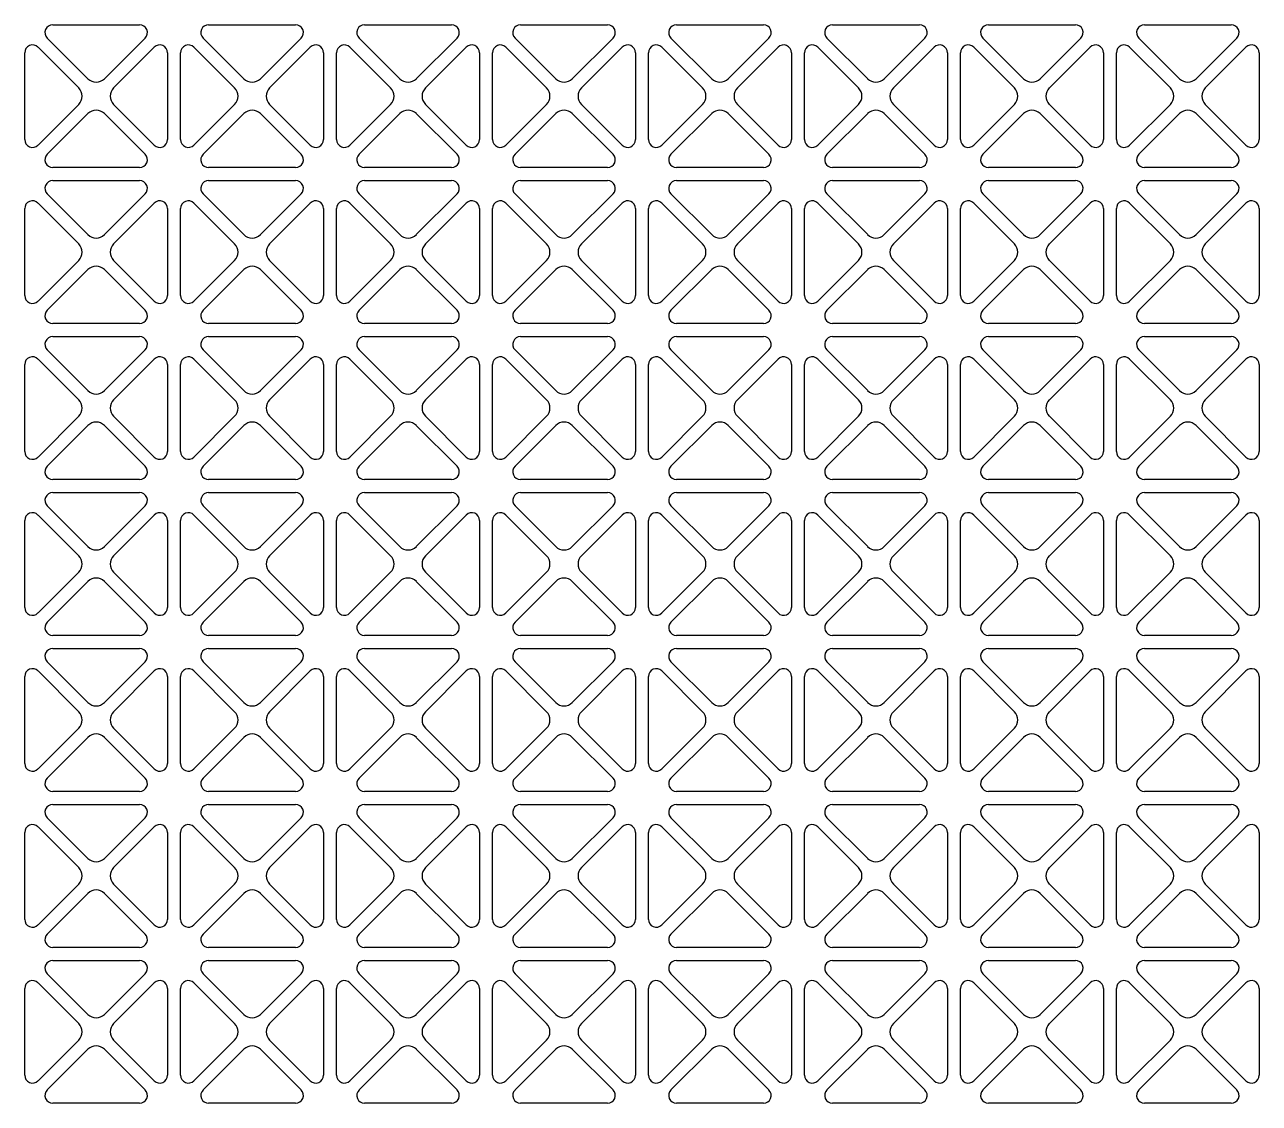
# Model space of a CAD drawing. Header units: millimetres. Extents: x 0 to 87554, y -20854 to 20404.
# Drawn here: x 79811.2 to 80001.2, y -3824.9 to -3658.9 of the extents above; entities that cross this region are included whole.
import ezdxf

# ---------------------------------------------------------------- set-up
doc = ezdxf.new("R2010")
doc.units = ezdxf.units.MM
doc.layers.get('0').update_dxf_attribs({"lineweight": 15})
doc.layers.add('WANGKONG_0', color=7, linetype='Continuous')

# ---------------------------------------------------------------- blocks, each defined once
blk = doc.blocks.new('e4tggg')
at = {"layer": 'WANGKONG_0', "color": 87, "linetype": 'Continuous'}
for p, q in [((10.62, 140.8), (24, 140.8)), ((34.62, 140.8), (48, 140.8)), ((58.62, 140.8), (72, 140.8)), ((82.62, 140.8), (96, 140.8)), ((106.62, 140.8), (120, 140.8)), ((130.62, 140.8), (144, 140.8)), ((154.62, 140.8), (168, 140.8)), ((178.62, 140.8), (192, 140.8)), ((16.04, 132.49), (9.77, 138.75)), ((24.85, 138.75), (18.58, 132.49)), ((40.04, 132.49), (33.77, 138.75)), ((48.85, 138.75), (42.58, 132.49)), ((64.04, 132.49), (57.77, 138.75)), ((72.85, 138.75), (66.58, 132.49)), ((88.04, 132.49), (81.77, 138.75)), ((96.85, 138.75), (90.58, 132.49)), ((112.04, 132.49), (105.77, 138.75)), ((120.85, 138.75), (114.58, 132.49)), ((136.04, 132.49), (129.77, 138.75)), ((144.85, 138.75), (138.58, 132.49)), ((160.04, 132.49), (153.77, 138.75)), ((168.85, 138.75), (162.58, 132.49)), ((184.04, 132.49), (177.77, 138.75)), ((192.85, 138.75), (186.58, 132.49)), ((8.36, 137.34), (14.62, 131.07)), ((20, 131.07), (26.26, 137.34)), ((32.36, 137.34), (38.62, 131.07)), ((44, 131.07), (50.26, 137.34)), ((56.36, 137.34), (62.62, 131.07)), ((68, 131.07), (74.26, 137.34)), ((80.36, 137.34), (86.62, 131.07)), ((92, 131.07), (98.26, 137.34)), ((104.36, 137.34), (110.62, 131.07)), ((116, 131.07), (122.26, 137.34)), ((128.36, 137.34), (134.62, 131.07)), ((140, 131.07), (146.26, 137.34)), ((152.36, 137.34), (158.62, 131.07)), ((164, 131.07), (170.26, 137.34)), ((176.36, 137.34), (182.62, 131.07)), ((188, 131.07), (194.26, 137.34)), ((6.31, 123.11), (6.31, 136.49)), ((28.31, 136.49), (28.31, 123.11)), ((30.31, 123.11), (30.31, 136.49)), ((52.31, 136.49), (52.31, 123.11)), ((54.31, 123.11), (54.31, 136.49)), ((76.31, 136.49), (76.31, 123.11)), ((78.31, 123.11), (78.31, 136.49)), ((100.31, 136.49), (100.31, 123.11)), ((102.31, 123.11), (102.31, 136.49)), ((124.31, 136.49), (124.31, 123.11)), ((126.31, 123.11), (126.31, 136.49)), ((148.31, 136.49), (148.31, 123.11)), ((150.31, 123.11), (150.31, 136.49)), ((172.31, 136.49), (172.31, 123.11)), ((174.31, 123.11), (174.31, 136.49)), ((196.31, 136.49), (196.31, 123.11)), ((14.62, 128.53), (8.36, 122.26)), ((26.26, 122.26), (20, 128.53)), ((38.62, 128.53), (32.36, 122.26)), ((50.26, 122.26), (44, 128.53)), ((62.62, 128.53), (56.36, 122.26)), ((74.26, 122.26), (68, 128.53)), ((86.62, 128.53), (80.36, 122.26)), ((98.26, 122.26), (92, 128.53)), ((110.62, 128.53), (104.36, 122.26)), ((122.26, 122.26), (116, 128.53)), ((134.62, 128.53), (128.36, 122.26)), ((146.26, 122.26), (140, 128.53)), ((158.62, 128.53), (152.36, 122.26)), ((170.26, 122.26), (164, 128.53)), ((182.62, 128.53), (176.36, 122.26)), ((194.26, 122.26), (188, 128.53)), ((9.77, 120.85), (16.04, 127.11)), ((18.58, 127.11), (24.85, 120.85)), ((33.77, 120.85), (40.04, 127.11)), ((42.58, 127.11), (48.85, 120.85)), ((57.77, 120.85), (64.04, 127.11)), ((66.58, 127.11), (72.85, 120.85)), ((81.77, 120.85), (88.04, 127.11)), ((90.58, 127.11), (96.85, 120.85)), ((105.77, 120.85), (112.04, 127.11)), ((114.58, 127.11), (120.85, 120.85)), ((129.77, 120.85), (136.04, 127.11)), ((138.58, 127.11), (144.85, 120.85)), ((153.77, 120.85), (160.04, 127.11)), ((162.58, 127.11), (168.85, 120.85)), ((177.77, 120.85), (184.04, 127.11)), ((186.58, 127.11), (192.85, 120.85)), ((24, 118.8), (10.62, 118.8)), ((48, 118.8), (34.62, 118.8)), ((72, 118.8), (58.62, 118.8)), ((96, 118.8), (82.62, 118.8)), ((120, 118.8), (106.62, 118.8)), ((144, 118.8), (130.62, 118.8)), ((168, 118.8), (154.62, 118.8)), ((192, 118.8), (178.62, 118.8)), ((10.62, 116.8), (24, 116.8)), ((34.62, 116.8), (48, 116.8)), ((58.62, 116.8), (72, 116.8)), ((82.62, 116.8), (96, 116.8)), ((106.62, 116.8), (120, 116.8)), ((130.62, 116.8), (144, 116.8)), ((154.62, 116.8), (168, 116.8)), ((178.62, 116.8), (192, 116.8)), ((16.04, 108.49), (9.77, 114.75)), ((24.85, 114.75), (18.58, 108.49)), ((40.04, 108.49), (33.77, 114.75)), ((48.85, 114.75), (42.58, 108.49)), ((64.04, 108.49), (57.77, 114.75)), ((72.85, 114.75), (66.58, 108.49)), ((88.04, 108.49), (81.77, 114.75)), ((96.85, 114.75), (90.58, 108.49)), ((112.04, 108.49), (105.77, 114.75)), ((120.85, 114.75), (114.58, 108.49)), ((136.04, 108.49), (129.77, 114.75)), ((144.85, 114.75), (138.58, 108.49)), ((160.04, 108.49), (153.77, 114.75)), ((168.85, 114.75), (162.58, 108.49)), ((184.04, 108.49), (177.77, 114.75)), ((192.85, 114.75), (186.58, 108.49)), ((6.31, 99.11), (6.31, 112.49)), ((8.36, 113.34), (14.62, 107.07)), ((20, 107.07), (26.26, 113.34)), ((28.31, 112.49), (28.31, 99.11)), ((30.31, 99.11), (30.31, 112.49)), ((32.36, 113.34), (38.62, 107.07)), ((44, 107.07), (50.26, 113.34)), ((52.31, 112.49), (52.31, 99.11)), ((54.31, 99.11), (54.31, 112.49)), ((56.36, 113.34), (62.62, 107.07)), ((68, 107.07), (74.26, 113.34)), ((76.31, 112.49), (76.31, 99.11)), ((78.31, 99.11), (78.31, 112.49)), ((80.36, 113.34), (86.62, 107.07)), ((92, 107.07), (98.26, 113.34)), ((100.31, 112.49), (100.31, 99.11)), ((102.31, 99.11), (102.31, 112.49)), ((104.36, 113.34), (110.62, 107.07)), ((116, 107.07), (122.26, 113.34)), ((124.31, 112.49), (124.31, 99.11)), ((126.31, 99.11), (126.31, 112.49)), ((128.36, 113.34), (134.62, 107.07)), ((140, 107.07), (146.26, 113.34)), ((148.31, 112.49), (148.31, 99.11)), ((150.31, 99.11), (150.31, 112.49)), ((152.36, 113.34), (158.62, 107.07)), ((164, 107.07), (170.26, 113.34)), ((172.31, 112.49), (172.31, 99.11)), ((174.31, 99.11), (174.31, 112.49)), ((176.36, 113.34), (182.62, 107.07)), ((188, 107.07), (194.26, 113.34)), ((196.31, 112.49), (196.31, 99.11)), ((14.62, 104.53), (8.36, 98.26)), ((26.26, 98.26), (20, 104.53)), ((38.62, 104.53), (32.36, 98.26)), ((50.26, 98.26), (44, 104.53)), ((62.62, 104.53), (56.36, 98.26)), ((74.26, 98.26), (68, 104.53)), ((86.62, 104.53), (80.36, 98.26)), ((98.26, 98.26), (92, 104.53)), ((110.62, 104.53), (104.36, 98.26)), ((122.26, 98.26), (116, 104.53)), ((134.62, 104.53), (128.36, 98.26)), ((146.26, 98.26), (140, 104.53)), ((158.62, 104.53), (152.36, 98.26)), ((170.26, 98.26), (164, 104.53)), ((182.62, 104.53), (176.36, 98.26)), ((194.26, 98.26), (188, 104.53)), ((9.77, 96.85), (16.04, 103.11)), ((18.58, 103.11), (24.85, 96.85)), ((33.77, 96.85), (40.04, 103.11)), ((42.58, 103.11), (48.85, 96.85)), ((57.77, 96.85), (64.04, 103.11)), ((66.58, 103.11), (72.85, 96.85)), ((81.77, 96.85), (88.04, 103.11)), ((90.58, 103.11), (96.85, 96.85)), ((105.77, 96.85), (112.04, 103.11)), ((114.58, 103.11), (120.85, 96.85)), ((129.77, 96.85), (136.04, 103.11)), ((138.58, 103.11), (144.85, 96.85)), ((153.77, 96.85), (160.04, 103.11)), ((162.58, 103.11), (168.85, 96.85)), ((177.77, 96.85), (184.04, 103.11)), ((186.58, 103.11), (192.85, 96.85)), ((24, 94.8), (10.62, 94.8)), ((48, 94.8), (34.62, 94.8)), ((72, 94.8), (58.62, 94.8)), ((96, 94.8), (82.62, 94.8)), ((120, 94.8), (106.62, 94.8)), ((144, 94.8), (130.62, 94.8)), ((168, 94.8), (154.62, 94.8)), ((192, 94.8), (178.62, 94.8)), ((10.62, 92.8), (24, 92.8)), ((34.62, 92.8), (48, 92.8)), ((58.62, 92.8), (72, 92.8)), ((82.62, 92.8), (96, 92.8)), ((106.62, 92.8), (120, 92.8)), ((130.62, 92.8), (144, 92.8)), ((154.62, 92.8), (168, 92.8)), ((178.62, 92.8), (192, 92.8)), ((8.36, 89.34), (14.62, 83.07)), ((16.04, 84.49), (9.77, 90.75)), ((24.85, 90.75), (18.58, 84.49)), ((20, 83.07), (26.26, 89.34)), ((32.36, 89.34), (38.62, 83.07)), ((40.04, 84.49), (33.77, 90.75)), ((48.85, 90.75), (42.58, 84.49)), ((44, 83.07), (50.26, 89.34)), ((56.36, 89.34), (62.62, 83.07)), ((64.04, 84.49), (57.77, 90.75)), ((72.85, 90.75), (66.58, 84.49)), ((68, 83.07), (74.26, 89.34)), ((80.36, 89.34), (86.62, 83.07)), ((88.04, 84.49), (81.77, 90.75)), ((96.85, 90.75), (90.58, 84.49)), ((92, 83.07), (98.26, 89.34)), ((104.36, 89.34), (110.62, 83.07)), ((112.04, 84.49), (105.77, 90.75)), ((120.85, 90.75), (114.58, 84.49)), ((116, 83.07), (122.26, 89.34)), ((128.36, 89.34), (134.62, 83.07)), ((136.04, 84.49), (129.77, 90.75)), ((144.85, 90.75), (138.58, 84.49)), ((140, 83.07), (146.26, 89.34)), ((152.36, 89.34), (158.62, 83.07)), ((160.04, 84.49), (153.77, 90.75)), ((168.85, 90.75), (162.58, 84.49)), ((164, 83.07), (170.26, 89.34)), ((176.36, 89.34), (182.62, 83.07)), ((184.04, 84.49), (177.77, 90.75)), ((192.85, 90.75), (186.58, 84.49)), ((188, 83.07), (194.26, 89.34)), ((6.31, 75.11), (6.31, 88.49)), ((28.31, 88.49), (28.31, 75.11)), ((30.31, 75.11), (30.31, 88.49)), ((52.31, 88.49), (52.31, 75.11)), ((54.31, 75.11), (54.31, 88.49)), ((76.31, 88.49), (76.31, 75.11)), ((78.31, 75.11), (78.31, 88.49)), ((100.31, 88.49), (100.31, 75.11)), ((102.31, 75.11), (102.31, 88.49)), ((124.31, 88.49), (124.31, 75.11)), ((126.31, 75.11), (126.31, 88.49)), ((148.31, 88.49), (148.31, 75.11)), ((150.31, 75.11), (150.31, 88.49)), ((172.31, 88.49), (172.31, 75.11)), ((174.31, 75.11), (174.31, 88.49)), ((196.31, 88.49), (196.31, 75.11)), ((14.62, 80.53), (8.36, 74.26)), ((26.26, 74.26), (20, 80.53)), ((38.62, 80.53), (32.36, 74.26)), ((50.26, 74.26), (44, 80.53)), ((62.62, 80.53), (56.36, 74.26)), ((74.26, 74.26), (68, 80.53)), ((86.62, 80.53), (80.36, 74.26)), ((98.26, 74.26), (92, 80.53)), ((110.62, 80.53), (104.36, 74.26)), ((122.26, 74.26), (116, 80.53)), ((134.62, 80.53), (128.36, 74.26)), ((146.26, 74.26), (140, 80.53)), ((158.62, 80.53), (152.36, 74.26)), ((170.26, 74.26), (164, 80.53)), ((182.62, 80.53), (176.36, 74.26)), ((194.26, 74.26), (188, 80.53)), ((9.77, 72.85), (16.04, 79.11)), ((18.58, 79.11), (24.85, 72.85)), ((33.77, 72.85), (40.04, 79.11)), ((42.58, 79.11), (48.85, 72.85)), ((57.77, 72.85), (64.04, 79.11)), ((66.58, 79.11), (72.85, 72.85)), ((81.77, 72.85), (88.04, 79.11)), ((90.58, 79.11), (96.85, 72.85)), ((105.77, 72.85), (112.04, 79.11)), ((114.58, 79.11), (120.85, 72.85)), ((129.77, 72.85), (136.04, 79.11)), ((138.58, 79.11), (144.85, 72.85)), ((153.77, 72.85), (160.04, 79.11)), ((162.58, 79.11), (168.85, 72.85)), ((177.77, 72.85), (184.04, 79.11)), ((186.58, 79.11), (192.85, 72.85)), ((24, 70.8), (10.62, 70.8)), ((48, 70.8), (34.62, 70.8)), ((72, 70.8), (58.62, 70.8)), ((96, 70.8), (82.62, 70.8)), ((120, 70.8), (106.62, 70.8)), ((144, 70.8), (130.62, 70.8)), ((168, 70.8), (154.62, 70.8)), ((192, 70.8), (178.62, 70.8)), ((10.62, 68.8), (24, 68.8)), ((34.62, 68.8), (48, 68.8)), ((58.62, 68.8), (72, 68.8)), ((82.62, 68.8), (96, 68.8)), ((106.62, 68.8), (120, 68.8)), ((130.62, 68.8), (144, 68.8)), ((154.62, 68.8), (168, 68.8)), ((178.62, 68.8), (192, 68.8)), ((16.04, 60.49), (9.77, 66.75)), ((24.85, 66.75), (18.58, 60.49)), ((40.04, 60.49), (33.77, 66.75)), ((48.85, 66.75), (42.58, 60.49)), ((64.04, 60.49), (57.77, 66.75)), ((72.85, 66.75), (66.58, 60.49)), ((88.04, 60.49), (81.77, 66.75)), ((96.85, 66.75), (90.58, 60.49)), ((112.04, 60.49), (105.77, 66.75)), ((120.85, 66.75), (114.58, 60.49)), ((136.04, 60.49), (129.77, 66.75)), ((144.85, 66.75), (138.58, 60.49)), ((160.04, 60.49), (153.77, 66.75)), ((168.85, 66.75), (162.58, 60.49)), ((184.04, 60.49), (177.77, 66.75)), ((192.85, 66.75), (186.58, 60.49)), ((8.36, 65.34), (14.62, 59.07)), ((20, 59.07), (26.26, 65.34)), ((32.36, 65.34), (38.62, 59.07)), ((44, 59.07), (50.26, 65.34)), ((56.36, 65.34), (62.62, 59.07)), ((68, 59.07), (74.26, 65.34)), ((80.36, 65.34), (86.62, 59.07)), ((92, 59.07), (98.26, 65.34)), ((104.36, 65.34), (110.62, 59.07)), ((116, 59.07), (122.26, 65.34)), ((128.36, 65.34), (134.62, 59.07)), ((140, 59.07), (146.26, 65.34)), ((152.36, 65.34), (158.62, 59.07)), ((164, 59.07), (170.26, 65.34)), ((176.36, 65.34), (182.62, 59.07)), ((188, 59.07), (194.26, 65.34)), ((6.31, 51.11), (6.31, 64.49)), ((28.31, 64.49), (28.31, 51.11)), ((30.31, 51.11), (30.31, 64.49)), ((52.31, 64.49), (52.31, 51.11)), ((54.31, 51.11), (54.31, 64.49)), ((76.31, 64.49), (76.31, 51.11)), ((78.31, 51.11), (78.31, 64.49)), ((100.31, 64.49), (100.31, 51.11)), ((102.31, 51.11), (102.31, 64.49)), ((124.31, 64.49), (124.31, 51.11)), ((126.31, 51.11), (126.31, 64.49)), ((148.31, 64.49), (148.31, 51.11)), ((150.31, 51.11), (150.31, 64.49)), ((172.31, 64.49), (172.31, 51.11)), ((174.31, 51.11), (174.31, 64.49)), ((196.31, 64.49), (196.31, 51.11)), ((14.62, 56.53), (8.36, 50.26)), ((9.77, 48.85), (16.04, 55.11)), ((18.58, 55.11), (24.85, 48.85)), ((26.26, 50.26), (20, 56.53)), ((38.62, 56.53), (32.36, 50.26)), ((33.77, 48.85), (40.04, 55.11)), ((42.58, 55.11), (48.85, 48.85)), ((50.26, 50.26), (44, 56.53)), ((62.62, 56.53), (56.36, 50.26)), ((57.77, 48.85), (64.04, 55.11)), ((66.58, 55.11), (72.85, 48.85)), ((74.26, 50.26), (68, 56.53)), ((86.62, 56.53), (80.36, 50.26)), ((81.77, 48.85), (88.04, 55.11)), ((90.58, 55.11), (96.85, 48.85)), ((98.26, 50.26), (92, 56.53)), ((110.62, 56.53), (104.36, 50.26)), ((105.77, 48.85), (112.04, 55.11)), ((114.58, 55.11), (120.85, 48.85)), ((122.26, 50.26), (116, 56.53)), ((134.62, 56.53), (128.36, 50.26)), ((129.77, 48.85), (136.04, 55.11)), ((138.58, 55.11), (144.85, 48.85)), ((146.26, 50.26), (140, 56.53)), ((158.62, 56.53), (152.36, 50.26)), ((153.77, 48.85), (160.04, 55.11)), ((162.58, 55.11), (168.85, 48.85)), ((170.26, 50.26), (164, 56.53)), ((182.62, 56.53), (176.36, 50.26)), ((177.77, 48.85), (184.04, 55.11)), ((186.58, 55.11), (192.85, 48.85)), ((194.26, 50.26), (188, 56.53)), ((24, 46.8), (10.62, 46.8)), ((48, 46.8), (34.62, 46.8)), ((72, 46.8), (58.62, 46.8)), ((96, 46.8), (82.62, 46.8)), ((120, 46.8), (106.62, 46.8)), ((144, 46.8), (130.62, 46.8)), ((168, 46.8), (154.62, 46.8)), ((192, 46.8), (178.62, 46.8)), ((10.62, 44.8), (24, 44.8)), ((34.62, 44.8), (48, 44.8)), ((58.62, 44.8), (72, 44.8)), ((82.62, 44.8), (96, 44.8)), ((106.62, 44.8), (120, 44.8)), ((130.62, 44.8), (144, 44.8)), ((154.62, 44.8), (168, 44.8)), ((178.62, 44.8), (192, 44.8)), ((16.04, 36.49), (9.77, 42.75)), ((24.85, 42.75), (18.58, 36.49)), ((40.04, 36.49), (33.77, 42.75)), ((48.85, 42.75), (42.58, 36.49)), ((64.04, 36.49), (57.77, 42.75)), ((72.85, 42.75), (66.58, 36.49)), ((88.04, 36.49), (81.77, 42.75)), ((96.85, 42.75), (90.58, 36.49)), ((112.04, 36.49), (105.77, 42.75)), ((120.85, 42.75), (114.58, 36.49)), ((136.04, 36.49), (129.77, 42.75)), ((144.85, 42.75), (138.58, 36.49)), ((160.04, 36.49), (153.77, 42.75)), ((168.85, 42.75), (162.58, 36.49)), ((184.04, 36.49), (177.77, 42.75)), ((192.85, 42.75), (186.58, 36.49)), ((6.31, 27.11), (6.31, 40.49)), ((8.36, 41.34), (14.62, 35.07)), ((20, 35.07), (26.26, 41.34)), ((28.31, 40.49), (28.31, 27.11)), ((30.31, 27.11), (30.31, 40.49)), ((32.36, 41.34), (38.62, 35.07)), ((44, 35.07), (50.26, 41.34)), ((52.31, 40.49), (52.31, 27.11)), ((54.31, 27.11), (54.31, 40.49)), ((56.36, 41.34), (62.62, 35.07)), ((68, 35.07), (74.26, 41.34)), ((76.31, 40.49), (76.31, 27.11)), ((78.31, 27.11), (78.31, 40.49)), ((80.36, 41.34), (86.62, 35.07)), ((92, 35.07), (98.26, 41.34)), ((100.31, 40.49), (100.31, 27.11)), ((102.31, 27.11), (102.31, 40.49)), ((104.36, 41.34), (110.62, 35.07)), ((116, 35.07), (122.26, 41.34)), ((124.31, 40.49), (124.31, 27.11)), ((126.31, 27.11), (126.31, 40.49)), ((128.36, 41.34), (134.62, 35.07)), ((140, 35.07), (146.26, 41.34)), ((148.31, 40.49), (148.31, 27.11)), ((150.31, 27.11), (150.31, 40.49)), ((152.36, 41.34), (158.62, 35.07)), ((164, 35.07), (170.26, 41.34)), ((172.31, 40.49), (172.31, 27.11)), ((174.31, 27.11), (174.31, 40.49)), ((176.36, 41.34), (182.62, 35.07)), ((188, 35.07), (194.26, 41.34)), ((196.31, 40.49), (196.31, 27.11)), ((14.62, 32.53), (8.36, 26.26)), ((26.26, 26.26), (20, 32.53)), ((38.62, 32.53), (32.36, 26.26)), ((50.26, 26.26), (44, 32.53)), ((62.62, 32.53), (56.36, 26.26)), ((74.26, 26.26), (68, 32.53)), ((86.62, 32.53), (80.36, 26.26)), ((98.26, 26.26), (92, 32.53)), ((110.62, 32.53), (104.36, 26.26)), ((122.26, 26.26), (116, 32.53)), ((134.62, 32.53), (128.36, 26.26)), ((146.26, 26.26), (140, 32.53)), ((158.62, 32.53), (152.36, 26.26)), ((170.26, 26.26), (164, 32.53)), ((182.62, 32.53), (176.36, 26.26)), ((194.26, 26.26), (188, 32.53)), ((9.77, 24.85), (16.04, 31.11)), ((18.58, 31.11), (24.85, 24.85)), ((33.77, 24.85), (40.04, 31.11)), ((42.58, 31.11), (48.85, 24.85)), ((57.77, 24.85), (64.04, 31.11)), ((66.58, 31.11), (72.85, 24.85)), ((81.77, 24.85), (88.04, 31.11)), ((90.58, 31.11), (96.85, 24.85)), ((105.77, 24.85), (112.04, 31.11)), ((114.58, 31.11), (120.85, 24.85)), ((129.77, 24.85), (136.04, 31.11)), ((138.58, 31.11), (144.85, 24.85)), ((153.77, 24.85), (160.04, 31.11)), ((162.58, 31.11), (168.85, 24.85)), ((177.77, 24.85), (184.04, 31.11)), ((186.58, 31.11), (192.85, 24.85)), ((24, 22.8), (10.62, 22.8)), ((48, 22.8), (34.62, 22.8)), ((72, 22.8), (58.62, 22.8)), ((96, 22.8), (82.62, 22.8)), ((120, 22.8), (106.62, 22.8)), ((144, 22.8), (130.62, 22.8)), ((168, 22.8), (154.62, 22.8)), ((192, 22.8), (178.62, 22.8)), ((10.62, 20.8), (24, 20.8)), ((34.62, 20.8), (48, 20.8)), ((58.62, 20.8), (72, 20.8)), ((82.62, 20.8), (96, 20.8)), ((106.62, 20.8), (120, 20.8)), ((130.62, 20.8), (144, 20.8)), ((154.62, 20.8), (168, 20.8)), ((178.62, 20.8), (192, 20.8)), ((8.36, 17.34), (14.62, 11.07)), ((16.04, 12.49), (9.77, 18.75)), ((24.85, 18.75), (18.58, 12.49)), ((20, 11.07), (26.26, 17.34)), ((32.36, 17.34), (38.62, 11.07)), ((40.04, 12.49), (33.77, 18.75)), ((48.85, 18.75), (42.58, 12.49)), ((44, 11.07), (50.26, 17.34)), ((56.36, 17.34), (62.62, 11.07)), ((64.04, 12.49), (57.77, 18.75)), ((72.85, 18.75), (66.58, 12.49)), ((68, 11.07), (74.26, 17.34)), ((80.36, 17.34), (86.62, 11.07)), ((88.04, 12.49), (81.77, 18.75)), ((96.85, 18.75), (90.58, 12.49)), ((92, 11.07), (98.26, 17.34)), ((104.36, 17.34), (110.62, 11.07)), ((112.04, 12.49), (105.77, 18.75)), ((120.85, 18.75), (114.58, 12.49)), ((116, 11.07), (122.26, 17.34)), ((128.36, 17.34), (134.62, 11.07)), ((136.04, 12.49), (129.77, 18.75)), ((144.85, 18.75), (138.58, 12.49)), ((140, 11.07), (146.26, 17.34)), ((152.36, 17.34), (158.62, 11.07)), ((160.04, 12.49), (153.77, 18.75)), ((168.85, 18.75), (162.58, 12.49)), ((164, 11.07), (170.26, 17.34)), ((176.36, 17.34), (182.62, 11.07)), ((184.04, 12.49), (177.77, 18.75)), ((192.85, 18.75), (186.58, 12.49)), ((188, 11.07), (194.26, 17.34)), ((6.31, 3.11), (6.31, 16.49)), ((28.31, 16.49), (28.31, 3.11)), ((30.31, 3.11), (30.31, 16.49)), ((52.31, 16.49), (52.31, 3.11)), ((54.31, 3.11), (54.31, 16.49)), ((76.31, 16.49), (76.31, 3.11)), ((78.31, 3.11), (78.31, 16.49)), ((100.31, 16.49), (100.31, 3.11)), ((102.31, 3.11), (102.31, 16.49)), ((124.31, 16.49), (124.31, 3.11)), ((126.31, 3.11), (126.31, 16.49)), ((148.31, 16.49), (148.31, 3.11)), ((150.31, 3.11), (150.31, 16.49)), ((172.31, 16.49), (172.31, 3.11)), ((174.31, 3.11), (174.31, 16.49)), ((196.31, 16.49), (196.31, 3.11)), ((14.62, 8.53), (8.36, 2.26)), ((26.26, 2.26), (20, 8.53)), ((38.62, 8.53), (32.36, 2.26)), ((50.26, 2.26), (44, 8.53)), ((62.62, 8.53), (56.36, 2.26)), ((74.26, 2.26), (68, 8.53)), ((86.62, 8.53), (80.36, 2.26)), ((98.26, 2.26), (92, 8.53)), ((110.62, 8.53), (104.36, 2.26)), ((122.26, 2.26), (116, 8.53)), ((134.62, 8.53), (128.36, 2.26)), ((146.26, 2.26), (140, 8.53)), ((158.62, 8.53), (152.36, 2.26)), ((170.26, 2.26), (164, 8.53)), ((182.62, 8.53), (176.36, 2.26)), ((194.26, 2.26), (188, 8.53)), ((9.77, 0.85), (16.04, 7.11)), ((18.58, 7.11), (24.85, 0.85)), ((33.77, 0.85), (40.04, 7.11)), ((42.58, 7.11), (48.85, 0.85)), ((57.77, 0.85), (64.04, 7.11)), ((66.58, 7.11), (72.85, 0.85)), ((81.77, 0.85), (88.04, 7.11)), ((90.58, 7.11), (96.85, 0.85)), ((105.77, 0.85), (112.04, 7.11)), ((114.58, 7.11), (120.85, 0.85)), ((129.77, 0.85), (136.04, 7.11)), ((138.58, 7.11), (144.85, 0.85)), ((153.77, 0.85), (160.04, 7.11)), ((162.58, 7.11), (168.85, 0.85)), ((177.77, 0.85), (184.04, 7.11)), ((186.58, 7.11), (192.85, 0.85)), ((24, -1.2), (10.62, -1.2)), ((48, -1.2), (34.62, -1.2)), ((72, -1.2), (58.62, -1.2)), ((96, -1.2), (82.62, -1.2)), ((120, -1.2), (106.62, -1.2)), ((144, -1.2), (130.62, -1.2)), ((168, -1.2), (154.62, -1.2)), ((192, -1.2), (178.62, -1.2)), ((10.62, -3.2), (24, -3.2)), ((34.62, -3.2), (48, -3.2)), ((58.62, -3.2), (72, -3.2)), ((82.62, -3.2), (96, -3.2)), ((106.62, -3.2), (120, -3.2)), ((130.62, -3.2), (144, -3.2)), ((154.62, -3.2), (168, -3.2)), ((178.62, -3.2), (192, -3.2)), ((16.04, -11.51), (9.77, -5.25)), ((24.85, -5.25), (18.58, -11.51)), ((40.04, -11.51), (33.77, -5.25)), ((48.85, -5.25), (42.58, -11.51)), ((64.04, -11.51), (57.77, -5.25)), ((72.85, -5.25), (66.58, -11.51)), ((88.04, -11.51), (81.77, -5.25)), ((96.85, -5.25), (90.58, -11.51)), ((112.04, -11.51), (105.77, -5.25)), ((120.85, -5.25), (114.58, -11.51)), ((136.04, -11.51), (129.77, -5.25)), ((144.85, -5.25), (138.58, -11.51)), ((160.04, -11.51), (153.77, -5.25)), ((168.85, -5.25), (162.58, -11.51)), ((184.04, -11.51), (177.77, -5.25)), ((192.85, -5.25), (186.58, -11.51)), ((6.31, -20.89), (6.31, -7.51)), ((8.36, -6.66), (14.62, -12.93)), ((20, -12.93), (26.26, -6.66)), ((28.31, -7.51), (28.31, -20.89)), ((30.31, -20.89), (30.31, -7.51)), ((32.36, -6.66), (38.62, -12.93)), ((44, -12.93), (50.26, -6.66)), ((52.31, -7.51), (52.31, -20.89)), ((54.31, -20.89), (54.31, -7.51)), ((56.36, -6.66), (62.62, -12.93)), ((68, -12.93), (74.26, -6.66)), ((76.31, -7.51), (76.31, -20.89)), ((78.31, -20.89), (78.31, -7.51)), ((80.36, -6.66), (86.62, -12.93)), ((92, -12.93), (98.26, -6.66)), ((100.31, -7.51), (100.31, -20.89)), ((102.31, -20.89), (102.31, -7.51)), ((104.36, -6.66), (110.62, -12.93)), ((116, -12.93), (122.26, -6.66)), ((124.31, -7.51), (124.31, -20.89)), ((126.31, -20.89), (126.31, -7.51)), ((128.36, -6.66), (134.62, -12.93)), ((140, -12.93), (146.26, -6.66)), ((148.31, -7.51), (148.31, -20.89)), ((150.31, -20.89), (150.31, -7.51)), ((152.36, -6.66), (158.62, -12.93)), ((164, -12.93), (170.26, -6.66)), ((172.31, -7.51), (172.31, -20.89)), ((174.31, -20.89), (174.31, -7.51)), ((176.36, -6.66), (182.62, -12.93)), ((188, -12.93), (194.26, -6.66)), ((196.31, -7.51), (196.31, -20.89)), ((14.62, -15.47), (8.36, -21.74)), ((9.77, -23.15), (16.04, -16.89)), ((18.58, -16.89), (24.85, -23.15)), ((26.26, -21.74), (20, -15.47)), ((38.62, -15.47), (32.36, -21.74)), ((33.77, -23.15), (40.04, -16.89)), ((42.58, -16.89), (48.85, -23.15)), ((50.26, -21.74), (44, -15.47)), ((62.62, -15.47), (56.36, -21.74)), ((57.77, -23.15), (64.04, -16.89)), ((66.58, -16.89), (72.85, -23.15)), ((74.26, -21.74), (68, -15.47)), ((86.62, -15.47), (80.36, -21.74)), ((81.77, -23.15), (88.04, -16.89)), ((90.58, -16.89), (96.85, -23.15)), ((98.26, -21.74), (92, -15.47)), ((110.62, -15.47), (104.36, -21.74)), ((105.77, -23.15), (112.04, -16.89)), ((114.58, -16.89), (120.85, -23.15)), ((122.26, -21.74), (116, -15.47)), ((134.62, -15.47), (128.36, -21.74)), ((129.77, -23.15), (136.04, -16.89)), ((138.58, -16.89), (144.85, -23.15)), ((146.26, -21.74), (140, -15.47)), ((158.62, -15.47), (152.36, -21.74)), ((153.77, -23.15), (160.04, -16.89)), ((162.58, -16.89), (168.85, -23.15)), ((170.26, -21.74), (164, -15.47)), ((182.62, -15.47), (176.36, -21.74)), ((177.77, -23.15), (184.04, -16.89)), ((186.58, -16.89), (192.85, -23.15)), ((194.26, -21.74), (188, -15.47)), ((24, -25.2), (10.62, -25.2)), ((48, -25.2), (34.62, -25.2)), ((72, -25.2), (58.62, -25.2)), ((96, -25.2), (82.62, -25.2)), ((120, -25.2), (106.62, -25.2)), ((144, -25.2), (130.62, -25.2)), ((168, -25.2), (154.62, -25.2)), ((192, -25.2), (178.62, -25.2))]:
    blk.add_line(p, q, dxfattribs=at)
for centre, radius, start, end in [((10.62, 139.6), 1.2, 90, 225), ((24, 139.6), 1.2, 315, 90), ((34.62, 139.6), 1.2, 90, 225), ((48, 139.6), 1.2, 315, 90), ((58.62, 139.6), 1.2, 90, 225), ((72, 139.6), 1.2, 315, 90), ((82.62, 139.6), 1.2, 90, 225), ((96, 139.6), 1.2, 315, 90), ((106.62, 139.6), 1.2, 90, 225), ((120, 139.6), 1.2, 315, 90), ((130.62, 139.6), 1.2, 90, 225), ((144, 139.6), 1.2, 315, 90), ((154.62, 139.6), 1.2, 90, 225), ((168, 139.6), 1.2, 315, 90), ((178.62, 139.6), 1.2, 90, 225), ((192, 139.6), 1.2, 315, 90), ((7.51, 136.49), 1.2, 45, 180), ((27.11, 136.49), 1.2, 0, 135), ((31.51, 136.49), 1.2, 45, 180), ((51.11, 136.49), 1.2, 0, 135), ((55.51, 136.49), 1.2, 45, 180), ((75.11, 136.49), 1.2, 0, 135), ((79.51, 136.49), 1.2, 45, 180), ((99.11, 136.49), 1.2, 0, 135), ((103.51, 136.49), 1.2, 45, 180), ((123.11, 136.49), 1.2, 0, 135), ((127.51, 136.49), 1.2, 45, 180), ((147.11, 136.49), 1.2, 0, 135), ((151.51, 136.49), 1.2, 45, 180), ((171.11, 136.49), 1.2, 0, 135), ((175.51, 136.49), 1.2, 45, 180), ((195.11, 136.49), 1.2, 0, 135), ((17.31, 133.76), 1.8, 225, 315), ((41.31, 133.76), 1.8, 225, 315), ((65.31, 133.76), 1.8, 225, 315), ((89.31, 133.76), 1.8, 225, 315), ((113.31, 133.76), 1.8, 225, 315), ((137.31, 133.76), 1.8, 225, 315), ((161.31, 133.76), 1.8, 225, 315), ((185.31, 133.76), 1.8, 225, 315), ((13.35, 129.8), 1.8, 315, 45), ((21.27, 129.8), 1.8, 135, 225), ((37.35, 129.8), 1.8, 315, 45), ((45.27, 129.8), 1.8, 135, 225), ((61.35, 129.8), 1.8, 315, 45), ((69.27, 129.8), 1.8, 135, 225), ((85.35, 129.8), 1.8, 315, 45), ((93.27, 129.8), 1.8, 135, 225), ((109.35, 129.8), 1.8, 315, 45), ((117.27, 129.8), 1.8, 135, 225), ((133.35, 129.8), 1.8, 315, 45), ((141.27, 129.8), 1.8, 135, 225), ((157.35, 129.8), 1.8, 315, 45), ((165.27, 129.8), 1.8, 135, 225), ((181.35, 129.8), 1.8, 315, 45), ((189.27, 129.8), 1.8, 135, 225), ((17.31, 125.84), 1.8, 45, 135), ((41.31, 125.84), 1.8, 45, 135), ((65.31, 125.84), 1.8, 45, 135), ((89.31, 125.84), 1.8, 45, 135), ((113.31, 125.84), 1.8, 45, 135), ((137.31, 125.84), 1.8, 45, 135), ((161.31, 125.84), 1.8, 45, 135), ((185.31, 125.84), 1.8, 45, 135), ((7.51, 123.11), 1.2, 180, 315), ((27.11, 123.11), 1.2, 225, 0), ((31.51, 123.11), 1.2, 180, 315), ((51.11, 123.11), 1.2, 225, 0), ((55.51, 123.11), 1.2, 180, 315), ((75.11, 123.11), 1.2, 225, 0), ((79.51, 123.11), 1.2, 180, 315), ((99.11, 123.11), 1.2, 225, 0), ((103.51, 123.11), 1.2, 180, 315), ((123.11, 123.11), 1.2, 225, 0), ((127.51, 123.11), 1.2, 180, 315), ((147.11, 123.11), 1.2, 225, 0), ((151.51, 123.11), 1.2, 180, 315), ((171.11, 123.11), 1.2, 225, 0), ((175.51, 123.11), 1.2, 180, 315), ((195.11, 123.11), 1.2, 225, 0), ((10.62, 120), 1.2, 135, 270), ((24, 120), 1.2, 270, 45), ((34.62, 120), 1.2, 135, 270), ((48, 120), 1.2, 270, 45), ((58.62, 120), 1.2, 135, 270), ((72, 120), 1.2, 270, 45), ((82.62, 120), 1.2, 135, 270), ((96, 120), 1.2, 270, 45), ((106.62, 120), 1.2, 135, 270), ((120, 120), 1.2, 270, 45), ((130.62, 120), 1.2, 135, 270), ((144, 120), 1.2, 270, 45), ((154.62, 120), 1.2, 135, 270), ((168, 120), 1.2, 270, 45), ((178.62, 120), 1.2, 135, 270), ((192, 120), 1.2, 270, 45), ((10.62, 115.6), 1.2, 90, 225), ((24, 115.6), 1.2, 315, 90), ((34.62, 115.6), 1.2, 90, 225), ((48, 115.6), 1.2, 315, 90), ((58.62, 115.6), 1.2, 90, 225), ((72, 115.6), 1.2, 315, 90), ((82.62, 115.6), 1.2, 90, 225), ((96, 115.6), 1.2, 315, 90), ((106.62, 115.6), 1.2, 90, 225), ((120, 115.6), 1.2, 315, 90), ((130.62, 115.6), 1.2, 90, 225), ((144, 115.6), 1.2, 315, 90), ((154.62, 115.6), 1.2, 90, 225), ((168, 115.6), 1.2, 315, 90), ((178.62, 115.6), 1.2, 90, 225), ((192, 115.6), 1.2, 315, 90), ((7.51, 112.49), 1.2, 45, 180), ((27.11, 112.49), 1.2, 0, 135), ((31.51, 112.49), 1.2, 45, 180), ((51.11, 112.49), 1.2, 0, 135), ((55.51, 112.49), 1.2, 45, 180), ((75.11, 112.49), 1.2, 0, 135), ((79.51, 112.49), 1.2, 45, 180), ((99.11, 112.49), 1.2, 0, 135), ((103.51, 112.49), 1.2, 45, 180), ((123.11, 112.49), 1.2, 0, 135), ((127.51, 112.49), 1.2, 45, 180), ((147.11, 112.49), 1.2, 0, 135), ((151.51, 112.49), 1.2, 45, 180), ((171.11, 112.49), 1.2, 0, 135), ((175.51, 112.49), 1.2, 45, 180), ((195.11, 112.49), 1.2, 0, 135), ((17.31, 109.76), 1.8, 225, 315), ((41.31, 109.76), 1.8, 225, 315), ((65.31, 109.76), 1.8, 225, 315), ((89.31, 109.76), 1.8, 225, 315), ((113.31, 109.76), 1.8, 225, 315), ((137.31, 109.76), 1.8, 225, 315), ((161.31, 109.76), 1.8, 225, 315), ((185.31, 109.76), 1.8, 225, 315), ((13.35, 105.8), 1.8, 315, 45), ((21.27, 105.8), 1.8, 135, 225), ((37.35, 105.8), 1.8, 315, 45), ((45.27, 105.8), 1.8, 135, 225), ((61.35, 105.8), 1.8, 315, 45), ((69.27, 105.8), 1.8, 135, 225), ((85.35, 105.8), 1.8, 315, 45), ((93.27, 105.8), 1.8, 135, 225), ((109.35, 105.8), 1.8, 315, 45), ((117.27, 105.8), 1.8, 135, 225), ((133.35, 105.8), 1.8, 315, 45), ((141.27, 105.8), 1.8, 135, 225), ((157.35, 105.8), 1.8, 315, 45), ((165.27, 105.8), 1.8, 135, 225), ((181.35, 105.8), 1.8, 315, 45), ((189.27, 105.8), 1.8, 135, 225), ((17.31, 101.84), 1.8, 45, 135), ((41.31, 101.84), 1.8, 45, 135), ((65.31, 101.84), 1.8, 45, 135), ((89.31, 101.84), 1.8, 45, 135), ((113.31, 101.84), 1.8, 45, 135), ((137.31, 101.84), 1.8, 45, 135), ((161.31, 101.84), 1.8, 45, 135), ((185.31, 101.84), 1.8, 45, 135), ((7.51, 99.11), 1.2, 180, 315), ((27.11, 99.11), 1.2, 225, 0), ((31.51, 99.11), 1.2, 180, 315), ((51.11, 99.11), 1.2, 225, 0), ((55.51, 99.11), 1.2, 180, 315), ((75.11, 99.11), 1.2, 225, 0), ((79.51, 99.11), 1.2, 180, 315), ((99.11, 99.11), 1.2, 225, 0), ((103.51, 99.11), 1.2, 180, 315), ((123.11, 99.11), 1.2, 225, 0), ((127.51, 99.11), 1.2, 180, 315), ((147.11, 99.11), 1.2, 225, 0), ((151.51, 99.11), 1.2, 180, 315), ((171.11, 99.11), 1.2, 225, 0), ((175.51, 99.11), 1.2, 180, 315), ((195.11, 99.11), 1.2, 225, 0), ((10.62, 96), 1.2, 135, 270), ((24, 96), 1.2, 270, 45), ((34.62, 96), 1.2, 135, 270), ((48, 96), 1.2, 270, 45), ((58.62, 96), 1.2, 135, 270), ((72, 96), 1.2, 270, 45), ((82.62, 96), 1.2, 135, 270), ((96, 96), 1.2, 270, 45), ((106.62, 96), 1.2, 135, 270), ((120, 96), 1.2, 270, 45), ((130.62, 96), 1.2, 135, 270), ((144, 96), 1.2, 270, 45), ((154.62, 96), 1.2, 135, 270), ((168, 96), 1.2, 270, 45), ((178.62, 96), 1.2, 135, 270), ((192, 96), 1.2, 270, 45), ((10.62, 91.6), 1.2, 90, 225), ((24, 91.6), 1.2, 315, 90), ((34.62, 91.6), 1.2, 90, 225), ((48, 91.6), 1.2, 315, 90), ((58.62, 91.6), 1.2, 90, 225), ((72, 91.6), 1.2, 315, 90), ((82.62, 91.6), 1.2, 90, 225), ((96, 91.6), 1.2, 315, 90), ((106.62, 91.6), 1.2, 90, 225), ((120, 91.6), 1.2, 315, 90), ((130.62, 91.6), 1.2, 90, 225), ((144, 91.6), 1.2, 315, 90), ((154.62, 91.6), 1.2, 90, 225), ((168, 91.6), 1.2, 315, 90), ((178.62, 91.6), 1.2, 90, 225), ((192, 91.6), 1.2, 315, 90), ((7.51, 88.49), 1.2, 45, 180), ((27.11, 88.49), 1.2, 0, 135), ((31.51, 88.49), 1.2, 45, 180), ((51.11, 88.49), 1.2, 0, 135), ((55.51, 88.49), 1.2, 45, 180), ((75.11, 88.49), 1.2, 0, 135), ((79.51, 88.49), 1.2, 45, 180), ((99.11, 88.49), 1.2, 0, 135), ((103.51, 88.49), 1.2, 45, 180), ((123.11, 88.49), 1.2, 0, 135), ((127.51, 88.49), 1.2, 45, 180), ((147.11, 88.49), 1.2, 0, 135), ((151.51, 88.49), 1.2, 45, 180), ((171.11, 88.49), 1.2, 0, 135), ((175.51, 88.49), 1.2, 45, 180), ((195.11, 88.49), 1.2, 0, 135), ((17.31, 85.76), 1.8, 225, 315), ((41.31, 85.76), 1.8, 225, 315), ((65.31, 85.76), 1.8, 225, 315), ((89.31, 85.76), 1.8, 225, 315), ((113.31, 85.76), 1.8, 225, 315), ((137.31, 85.76), 1.8, 225, 315), ((161.31, 85.76), 1.8, 225, 315), ((185.31, 85.76), 1.8, 225, 315), ((13.35, 81.8), 1.8, 315, 45), ((21.27, 81.8), 1.8, 135, 225), ((37.35, 81.8), 1.8, 315, 45), ((45.27, 81.8), 1.8, 135, 225), ((61.35, 81.8), 1.8, 315, 45), ((69.27, 81.8), 1.8, 135, 225), ((85.35, 81.8), 1.8, 315, 45), ((93.27, 81.8), 1.8, 135, 225), ((109.35, 81.8), 1.8, 315, 45), ((117.27, 81.8), 1.8, 135, 225), ((133.35, 81.8), 1.8, 315, 45), ((141.27, 81.8), 1.8, 135, 225), ((157.35, 81.8), 1.8, 315, 45), ((165.27, 81.8), 1.8, 135, 225), ((181.35, 81.8), 1.8, 315, 45), ((189.27, 81.8), 1.8, 135, 225), ((17.31, 77.84), 1.8, 45, 135), ((41.31, 77.84), 1.8, 45, 135), ((65.31, 77.84), 1.8, 45, 135), ((89.31, 77.84), 1.8, 45, 135), ((113.31, 77.84), 1.8, 45, 135), ((137.31, 77.84), 1.8, 45, 135), ((161.31, 77.84), 1.8, 45, 135), ((185.31, 77.84), 1.8, 45, 135), ((7.51, 75.11), 1.2, 180, 315), ((27.11, 75.11), 1.2, 225, 0), ((31.51, 75.11), 1.2, 180, 315), ((51.11, 75.11), 1.2, 225, 0), ((55.51, 75.11), 1.2, 180, 315), ((75.11, 75.11), 1.2, 225, 0), ((79.51, 75.11), 1.2, 180, 315), ((99.11, 75.11), 1.2, 225, 0), ((103.51, 75.11), 1.2, 180, 315), ((123.11, 75.11), 1.2, 225, 0), ((127.51, 75.11), 1.2, 180, 315), ((147.11, 75.11), 1.2, 225, 0), ((151.51, 75.11), 1.2, 180, 315), ((171.11, 75.11), 1.2, 225, 0), ((175.51, 75.11), 1.2, 180, 315), ((195.11, 75.11), 1.2, 225, 0), ((10.62, 72), 1.2, 135, 270), ((24, 72), 1.2, 270, 45), ((34.62, 72), 1.2, 135, 270), ((48, 72), 1.2, 270, 45), ((58.62, 72), 1.2, 135, 270), ((72, 72), 1.2, 270, 45), ((82.62, 72), 1.2, 135, 270), ((96, 72), 1.2, 270, 45), ((106.62, 72), 1.2, 135, 270), ((120, 72), 1.2, 270, 45), ((130.62, 72), 1.2, 135, 270), ((144, 72), 1.2, 270, 45), ((154.62, 72), 1.2, 135, 270), ((168, 72), 1.2, 270, 45), ((178.62, 72), 1.2, 135, 270), ((192, 72), 1.2, 270, 45), ((10.62, 67.6), 1.2, 90, 225), ((24, 67.6), 1.2, 315, 90), ((34.62, 67.6), 1.2, 90, 225), ((48, 67.6), 1.2, 315, 90), ((58.62, 67.6), 1.2, 90, 225), ((72, 67.6), 1.2, 315, 90), ((82.62, 67.6), 1.2, 90, 225), ((96, 67.6), 1.2, 315, 90), ((106.62, 67.6), 1.2, 90, 225), ((120, 67.6), 1.2, 315, 90), ((130.62, 67.6), 1.2, 90, 225), ((144, 67.6), 1.2, 315, 90), ((154.62, 67.6), 1.2, 90, 225), ((168, 67.6), 1.2, 315, 90), ((178.62, 67.6), 1.2, 90, 225), ((192, 67.6), 1.2, 315, 90), ((7.51, 64.49), 1.2, 45, 180), ((27.11, 64.49), 1.2, 0, 135), ((31.51, 64.49), 1.2, 45, 180), ((51.11, 64.49), 1.2, 0, 135), ((55.51, 64.49), 1.2, 45, 180), ((75.11, 64.49), 1.2, 0, 135), ((79.51, 64.49), 1.2, 45, 180), ((99.11, 64.49), 1.2, 0, 135), ((103.51, 64.49), 1.2, 45, 180), ((123.11, 64.49), 1.2, 0, 135), ((127.51, 64.49), 1.2, 45, 180), ((147.11, 64.49), 1.2, 0, 135), ((151.51, 64.49), 1.2, 45, 180), ((171.11, 64.49), 1.2, 0, 135), ((175.51, 64.49), 1.2, 45, 180), ((195.11, 64.49), 1.2, 0, 135), ((13.35, 57.8), 1.8, 315, 45), ((17.31, 61.76), 1.8, 225, 315), ((21.27, 57.8), 1.8, 135, 225), ((37.35, 57.8), 1.8, 315, 45), ((41.31, 61.76), 1.8, 225, 315), ((45.27, 57.8), 1.8, 135, 225), ((61.35, 57.8), 1.8, 315, 45), ((65.31, 61.76), 1.8, 225, 315), ((69.27, 57.8), 1.8, 135, 225), ((85.35, 57.8), 1.8, 315, 45), ((89.31, 61.76), 1.8, 225, 315), ((93.27, 57.8), 1.8, 135, 225), ((109.35, 57.8), 1.8, 315, 45), ((113.31, 61.76), 1.8, 225, 315), ((117.27, 57.8), 1.8, 135, 225), ((133.35, 57.8), 1.8, 315, 45), ((137.31, 61.76), 1.8, 225, 315), ((141.27, 57.8), 1.8, 135, 225), ((157.35, 57.8), 1.8, 315, 45), ((161.31, 61.76), 1.8, 225, 315), ((165.27, 57.8), 1.8, 135, 225), ((181.35, 57.8), 1.8, 315, 45), ((185.31, 61.76), 1.8, 225, 315), ((189.27, 57.8), 1.8, 135, 225), ((17.31, 53.84), 1.8, 45, 135), ((41.31, 53.84), 1.8, 45, 135), ((65.31, 53.84), 1.8, 45, 135), ((89.31, 53.84), 1.8, 45, 135), ((113.31, 53.84), 1.8, 45, 135), ((137.31, 53.84), 1.8, 45, 135), ((161.31, 53.84), 1.8, 45, 135), ((185.31, 53.84), 1.8, 45, 135), ((7.51, 51.11), 1.2, 180, 315), ((27.11, 51.11), 1.2, 225, 0), ((31.51, 51.11), 1.2, 180, 315), ((51.11, 51.11), 1.2, 225, 0), ((55.51, 51.11), 1.2, 180, 315), ((75.11, 51.11), 1.2, 225, 0), ((79.51, 51.11), 1.2, 180, 315), ((99.11, 51.11), 1.2, 225, 0), ((103.51, 51.11), 1.2, 180, 315), ((123.11, 51.11), 1.2, 225, 0), ((127.51, 51.11), 1.2, 180, 315), ((147.11, 51.11), 1.2, 225, 0), ((151.51, 51.11), 1.2, 180, 315), ((171.11, 51.11), 1.2, 225, 0), ((175.51, 51.11), 1.2, 180, 315), ((195.11, 51.11), 1.2, 225, 0), ((10.62, 48), 1.2, 135, 270), ((24, 48), 1.2, 270, 45), ((34.62, 48), 1.2, 135, 270), ((48, 48), 1.2, 270, 45), ((58.62, 48), 1.2, 135, 270), ((72, 48), 1.2, 270, 45), ((82.62, 48), 1.2, 135, 270), ((96, 48), 1.2, 270, 45), ((106.62, 48), 1.2, 135, 270), ((120, 48), 1.2, 270, 45), ((130.62, 48), 1.2, 135, 270), ((144, 48), 1.2, 270, 45), ((154.62, 48), 1.2, 135, 270), ((168, 48), 1.2, 270, 45), ((178.62, 48), 1.2, 135, 270), ((192, 48), 1.2, 270, 45), ((10.62, 43.6), 1.2, 90, 225), ((24, 43.6), 1.2, 315, 90), ((34.62, 43.6), 1.2, 90, 225), ((48, 43.6), 1.2, 315, 90), ((58.62, 43.6), 1.2, 90, 225), ((72, 43.6), 1.2, 315, 90), ((82.62, 43.6), 1.2, 90, 225), ((96, 43.6), 1.2, 315, 90), ((106.62, 43.6), 1.2, 90, 225), ((120, 43.6), 1.2, 315, 90), ((130.62, 43.6), 1.2, 90, 225), ((144, 43.6), 1.2, 315, 90), ((154.62, 43.6), 1.2, 90, 225), ((168, 43.6), 1.2, 315, 90), ((178.62, 43.6), 1.2, 90, 225), ((192, 43.6), 1.2, 315, 90), ((7.51, 40.49), 1.2, 45, 180), ((27.11, 40.49), 1.2, 0, 135), ((31.51, 40.49), 1.2, 45, 180), ((51.11, 40.49), 1.2, 0, 135), ((55.51, 40.49), 1.2, 45, 180), ((75.11, 40.49), 1.2, 0, 135), ((79.51, 40.49), 1.2, 45, 180), ((99.11, 40.49), 1.2, 0, 135), ((103.51, 40.49), 1.2, 45, 180), ((123.11, 40.49), 1.2, 0, 135), ((127.51, 40.49), 1.2, 45, 180), ((147.11, 40.49), 1.2, 0, 135), ((151.51, 40.49), 1.2, 45, 180), ((171.11, 40.49), 1.2, 0, 135), ((175.51, 40.49), 1.2, 45, 180), ((195.11, 40.49), 1.2, 0, 135), ((17.31, 37.76), 1.8, 225, 315), ((41.31, 37.76), 1.8, 225, 315), ((65.31, 37.76), 1.8, 225, 315), ((89.31, 37.76), 1.8, 225, 315), ((113.31, 37.76), 1.8, 225, 315), ((137.31, 37.76), 1.8, 225, 315), ((161.31, 37.76), 1.8, 225, 315), ((185.31, 37.76), 1.8, 225, 315), ((13.35, 33.8), 1.8, 315, 45), ((21.27, 33.8), 1.8, 135, 225), ((37.35, 33.8), 1.8, 315, 45), ((45.27, 33.8), 1.8, 135, 225), ((61.35, 33.8), 1.8, 315, 45), ((69.27, 33.8), 1.8, 135, 225), ((85.35, 33.8), 1.8, 315, 45), ((93.27, 33.8), 1.8, 135, 225), ((109.35, 33.8), 1.8, 315, 45), ((117.27, 33.8), 1.8, 135, 225), ((133.35, 33.8), 1.8, 315, 45), ((141.27, 33.8), 1.8, 135, 225), ((157.35, 33.8), 1.8, 315, 45), ((165.27, 33.8), 1.8, 135, 225), ((181.35, 33.8), 1.8, 315, 45), ((189.27, 33.8), 1.8, 135, 225), ((17.31, 29.84), 1.8, 45, 135), ((41.31, 29.84), 1.8, 45, 135), ((65.31, 29.84), 1.8, 45, 135), ((89.31, 29.84), 1.8, 45, 135), ((113.31, 29.84), 1.8, 45, 135), ((137.31, 29.84), 1.8, 45, 135), ((161.31, 29.84), 1.8, 45, 135), ((185.31, 29.84), 1.8, 45, 135), ((7.51, 27.11), 1.2, 180, 315), ((27.11, 27.11), 1.2, 225, 0), ((31.51, 27.11), 1.2, 180, 315), ((51.11, 27.11), 1.2, 225, 0), ((55.51, 27.11), 1.2, 180, 315), ((75.11, 27.11), 1.2, 225, 0), ((79.51, 27.11), 1.2, 180, 315), ((99.11, 27.11), 1.2, 225, 0), ((103.51, 27.11), 1.2, 180, 315), ((123.11, 27.11), 1.2, 225, 0), ((127.51, 27.11), 1.2, 180, 315), ((147.11, 27.11), 1.2, 225, 0), ((151.51, 27.11), 1.2, 180, 315), ((171.11, 27.11), 1.2, 225, 0), ((175.51, 27.11), 1.2, 180, 315), ((195.11, 27.11), 1.2, 225, 0), ((10.62, 24), 1.2, 135, 270), ((24, 24), 1.2, 270, 45), ((34.62, 24), 1.2, 135, 270), ((48, 24), 1.2, 270, 45), ((58.62, 24), 1.2, 135, 270), ((72, 24), 1.2, 270, 45), ((82.62, 24), 1.2, 135, 270), ((96, 24), 1.2, 270, 45), ((106.62, 24), 1.2, 135, 270), ((120, 24), 1.2, 270, 45), ((130.62, 24), 1.2, 135, 270), ((144, 24), 1.2, 270, 45), ((154.62, 24), 1.2, 135, 270), ((168, 24), 1.2, 270, 45), ((178.62, 24), 1.2, 135, 270), ((192, 24), 1.2, 270, 45), ((10.62, 19.6), 1.2, 90, 225), ((24, 19.6), 1.2, 315, 90), ((34.62, 19.6), 1.2, 90, 225), ((48, 19.6), 1.2, 315, 90), ((58.62, 19.6), 1.2, 90, 225), ((72, 19.6), 1.2, 315, 90), ((82.62, 19.6), 1.2, 90, 225), ((96, 19.6), 1.2, 315, 90), ((106.62, 19.6), 1.2, 90, 225), ((120, 19.6), 1.2, 315, 90), ((130.62, 19.6), 1.2, 90, 225), ((144, 19.6), 1.2, 315, 90), ((154.62, 19.6), 1.2, 90, 225), ((168, 19.6), 1.2, 315, 90), ((178.62, 19.6), 1.2, 90, 225), ((192, 19.6), 1.2, 315, 90), ((7.51, 16.49), 1.2, 45, 180), ((27.11, 16.49), 1.2, 0, 135), ((31.51, 16.49), 1.2, 45, 180), ((51.11, 16.49), 1.2, 0, 135), ((55.51, 16.49), 1.2, 45, 180), ((75.11, 16.49), 1.2, 0, 135), ((79.51, 16.49), 1.2, 45, 180), ((99.11, 16.49), 1.2, 0, 135), ((103.51, 16.49), 1.2, 45, 180), ((123.11, 16.49), 1.2, 0, 135), ((127.51, 16.49), 1.2, 45, 180), ((147.11, 16.49), 1.2, 0, 135), ((151.51, 16.49), 1.2, 45, 180), ((171.11, 16.49), 1.2, 0, 135), ((175.51, 16.49), 1.2, 45, 180), ((195.11, 16.49), 1.2, 0, 135), ((17.31, 13.76), 1.8, 225, 315), ((41.31, 13.76), 1.8, 225, 315), ((65.31, 13.76), 1.8, 225, 315), ((89.31, 13.76), 1.8, 225, 315), ((113.31, 13.76), 1.8, 225, 315), ((137.31, 13.76), 1.8, 225, 315), ((161.31, 13.76), 1.8, 225, 315), ((185.31, 13.76), 1.8, 225, 315), ((13.35, 9.8), 1.8, 315, 45), ((21.27, 9.8), 1.8, 135, 225), ((37.35, 9.8), 1.8, 315, 45), ((45.27, 9.8), 1.8, 135, 225), ((61.35, 9.8), 1.8, 315, 45), ((69.27, 9.8), 1.8, 135, 225), ((85.35, 9.8), 1.8, 315, 45), ((93.27, 9.8), 1.8, 135, 225), ((109.35, 9.8), 1.8, 315, 45), ((117.27, 9.8), 1.8, 135, 225), ((133.35, 9.8), 1.8, 315, 45), ((141.27, 9.8), 1.8, 135, 225), ((157.35, 9.8), 1.8, 315, 45), ((165.27, 9.8), 1.8, 135, 225), ((181.35, 9.8), 1.8, 315, 45), ((189.27, 9.8), 1.8, 135, 225), ((17.31, 5.84), 1.8, 45, 135), ((41.31, 5.84), 1.8, 45, 135), ((65.31, 5.84), 1.8, 45, 135), ((89.31, 5.84), 1.8, 45, 135), ((113.31, 5.84), 1.8, 45, 135), ((137.31, 5.84), 1.8, 45, 135), ((161.31, 5.84), 1.8, 45, 135), ((185.31, 5.84), 1.8, 45, 135), ((7.51, 3.11), 1.2, 180, 315), ((27.11, 3.11), 1.2, 225, 0), ((31.51, 3.11), 1.2, 180, 315), ((51.11, 3.11), 1.2, 225, 0), ((55.51, 3.11), 1.2, 180, 315), ((75.11, 3.11), 1.2, 225, 0), ((79.51, 3.11), 1.2, 180, 315), ((99.11, 3.11), 1.2, 225, 0), ((103.51, 3.11), 1.2, 180, 315), ((123.11, 3.11), 1.2, 225, 0), ((127.51, 3.11), 1.2, 180, 315), ((147.11, 3.11), 1.2, 225, 0), ((151.51, 3.11), 1.2, 180, 315), ((171.11, 3.11), 1.2, 225, 0), ((175.51, 3.11), 1.2, 180, 315), ((195.11, 3.11), 1.2, 225, 0), ((10.62, 0), 1.2, 135, 270), ((24, 0), 1.2, 270, 45), ((34.62, 0), 1.2, 135, 270), ((48, 0), 1.2, 270, 45), ((58.62, 0), 1.2, 135, 270), ((72, 0), 1.2, 270, 45), ((82.62, 0), 1.2, 135, 270), ((96, 0), 1.2, 270, 45), ((106.62, 0), 1.2, 135, 270), ((120, 0), 1.2, 270, 45), ((130.62, 0), 1.2, 135, 270), ((144, 0), 1.2, 270, 45), ((154.62, 0), 1.2, 135, 270), ((168, 0), 1.2, 270, 45), ((178.62, 0), 1.2, 135, 270), ((192, 0), 1.2, 270, 45), ((10.62, -4.4), 1.2, 90, 225), ((24, -4.4), 1.2, 315, 90), ((34.62, -4.4), 1.2, 90, 225), ((48, -4.4), 1.2, 315, 90), ((58.62, -4.4), 1.2, 90, 225), ((72, -4.4), 1.2, 315, 90), ((82.62, -4.4), 1.2, 90, 225), ((96, -4.4), 1.2, 315, 90), ((106.62, -4.4), 1.2, 90, 225), ((120, -4.4), 1.2, 315, 90), ((130.62, -4.4), 1.2, 90, 225), ((144, -4.4), 1.2, 315, 90), ((154.62, -4.4), 1.2, 90, 225), ((168, -4.4), 1.2, 315, 90), ((178.62, -4.4), 1.2, 90, 225), ((192, -4.4), 1.2, 315, 90), ((7.51, -7.51), 1.2, 45, 180), ((27.11, -7.51), 1.2, 0, 135), ((31.51, -7.51), 1.2, 45, 180), ((51.11, -7.51), 1.2, 0, 135), ((55.51, -7.51), 1.2, 45, 180), ((75.11, -7.51), 1.2, 0, 135), ((79.51, -7.51), 1.2, 45, 180), ((99.11, -7.51), 1.2, 0, 135), ((103.51, -7.51), 1.2, 45, 180), ((123.11, -7.51), 1.2, 0, 135), ((127.51, -7.51), 1.2, 45, 180), ((147.11, -7.51), 1.2, 0, 135), ((151.51, -7.51), 1.2, 45, 180), ((171.11, -7.51), 1.2, 0, 135), ((175.51, -7.51), 1.2, 45, 180), ((195.11, -7.51), 1.2, 0, 135), ((13.35, -14.2), 1.8, 315, 45), ((17.31, -10.24), 1.8, 225, 315), ((21.27, -14.2), 1.8, 135, 225), ((37.35, -14.2), 1.8, 315, 45), ((41.31, -10.24), 1.8, 225, 315), ((45.27, -14.2), 1.8, 135, 225), ((61.35, -14.2), 1.8, 315, 45), ((65.31, -10.24), 1.8, 225, 315), ((69.27, -14.2), 1.8, 135, 225), ((85.35, -14.2), 1.8, 315, 45), ((89.31, -10.24), 1.8, 225, 315), ((93.27, -14.2), 1.8, 135, 225), ((109.35, -14.2), 1.8, 315, 45), ((113.31, -10.24), 1.8, 225, 315), ((117.27, -14.2), 1.8, 135, 225), ((133.35, -14.2), 1.8, 315, 45), ((137.31, -10.24), 1.8, 225, 315), ((141.27, -14.2), 1.8, 135, 225), ((157.35, -14.2), 1.8, 315, 45), ((161.31, -10.24), 1.8, 225, 315), ((165.27, -14.2), 1.8, 135, 225), ((181.35, -14.2), 1.8, 315, 45), ((185.31, -10.24), 1.8, 225, 315), ((189.27, -14.2), 1.8, 135, 225), ((17.31, -18.16), 1.8, 45, 135), ((41.31, -18.16), 1.8, 45, 135), ((65.31, -18.16), 1.8, 45, 135), ((89.31, -18.16), 1.8, 45, 135), ((113.31, -18.16), 1.8, 45, 135), ((137.31, -18.16), 1.8, 45, 135), ((161.31, -18.16), 1.8, 45, 135), ((185.31, -18.16), 1.8, 45, 135), ((7.51, -20.89), 1.2, 180, 315), ((27.11, -20.89), 1.2, 225, 0), ((31.51, -20.89), 1.2, 180, 315), ((51.11, -20.89), 1.2, 225, 0), ((55.51, -20.89), 1.2, 180, 315), ((75.11, -20.89), 1.2, 225, 0), ((79.51, -20.89), 1.2, 180, 315), ((99.11, -20.89), 1.2, 225, 0), ((103.51, -20.89), 1.2, 180, 315), ((123.11, -20.89), 1.2, 225, 0), ((127.51, -20.89), 1.2, 180, 315), ((147.11, -20.89), 1.2, 225, 0), ((151.51, -20.89), 1.2, 180, 315), ((171.11, -20.89), 1.2, 225, 0), ((175.51, -20.89), 1.2, 180, 315), ((195.11, -20.89), 1.2, 225, 0), ((10.62, -24), 1.2, 135, 270), ((24, -24), 1.2, 270, 45), ((34.62, -24), 1.2, 135, 270), ((48, -24), 1.2, 270, 45), ((58.62, -24), 1.2, 135, 270), ((72, -24), 1.2, 270, 45), ((82.62, -24), 1.2, 135, 270), ((96, -24), 1.2, 270, 45), ((106.62, -24), 1.2, 135, 270), ((120, -24), 1.2, 270, 45), ((130.62, -24), 1.2, 135, 270), ((144, -24), 1.2, 270, 45), ((154.62, -24), 1.2, 135, 270), ((168, -24), 1.2, 270, 45), ((178.62, -24), 1.2, 135, 270), ((192, -24), 1.2, 270, 45)]:
    blk.add_arc(centre, radius, start, end, dxfattribs=at)

msp = doc.modelspace()

# ---------------------------------------------------------------- block references
at = {"lineweight": -3}
msp.add_blockref('e4tggg', (79804.891, -3799.712), dxfattribs=at)

doc.saveas('drawing.dxf')
